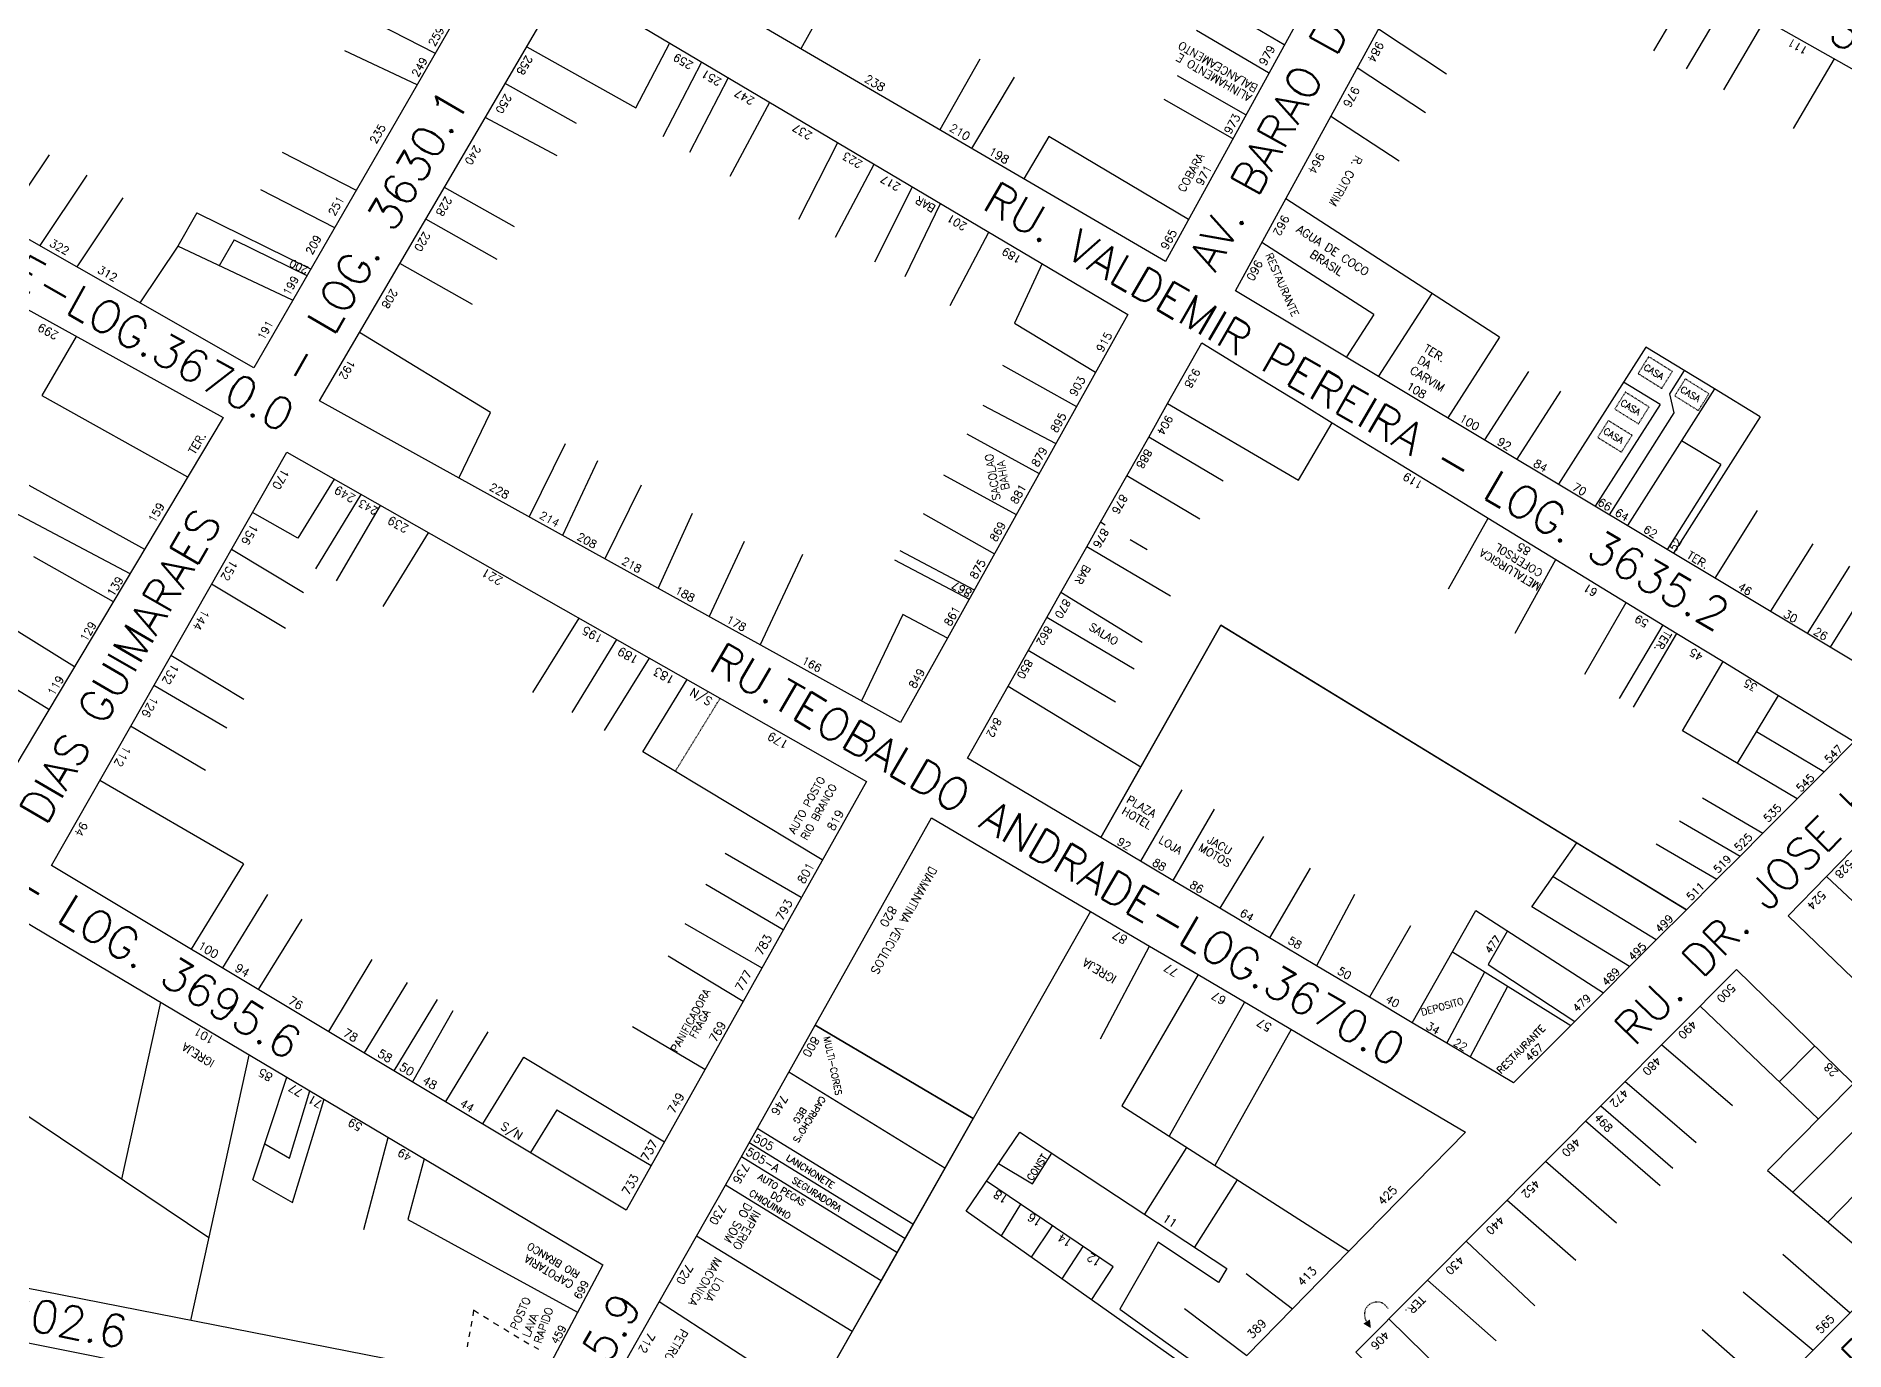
# Model space of a CAD drawing. Extents: x 714896 to 749292, y 8417558 to 8447149.
# Drawn here: x 740003.6 to 740338.5, y 8426826 to 8427069.5 of the extents above; entities that cross this region are included whole.
import ezdxf

# ---------------------------------------------------------------- set-up
doc = ezdxf.new("R2010")
doc.units = 0
doc.header["$MEASUREMENT"] = 0
doc.linetypes.add('ACAD_ISO03W100', pattern=[30, 12, -18])
for name, color, linetype in [('LOTE', 7, 'CONTINUOUS'), ('NUM-PORTA', 7, 'CONTINUOUS'), ('QUADRA', 6, 'CONTINUOUS'), ('TEXTO', 7, 'CONTINUOUS'), ('TEXTODERUA', 3, 'CONTINUOUS')]:
    doc.layers.add(name, color=color, linetype=linetype)
doc.styles.add('ROMANS', font='ROMANS.SHX', dxfattribs={"height": 1.5})

msp = doc.modelspace()

# ---------------------------------------------------------------- hatches: boundary and pattern name
at = {"layer": 'LOTE'}
msp.add_hatch(color=7, dxfattribs=at).paths.add_polyline_path([(740250.53, 8426831.8), (740249.31, 8426831.02), (740250.7, 8426830.19)])

# ---------------------------------------------------------------- linework, layer by layer
at = {"layer": 'LOTE', "color": 7}
for p, q in [((740152.7, 8427080.69, 527.76), (740145.19, 8427067.14, 529.31)), ((740303.11, 8427066.77, 529.07), (740310.83, 8427079.8, 529.82)), ((740309.14, 8427063.4, 529.04), (740316.82, 8427076.41, 529.82)), ((740064.06, 8427073.16, 526.75), (740077.44, 8427066.3, 527.8)), ((740221.02, 8427075.96, 524.12), (740234.66, 8427067.95, 520.68)), ((740218.42, 8427070.57, 524.15), (740231.78, 8427062.73, 520.68)), ((740264.68, 8427062.42, 528.93), (740252.1, 8427070.77, 529.82)), ((740316.03, 8427059.56, 529.02), (740323.68, 8427072.55, 529.82)), ((740060.67, 8427066.82, 526.72), (740074.09, 8427060.49, 527.8)), ((740094.42, 8427067.52, 525.14), (740114.64, 8427056.17, 525.58)), ((740114.64, 8427056.17, 525.58), (740120.93, 8427068.22, 525.34)), ((740119.7, 8427050.91, 525.65), (740126.85, 8427064.71, 525.34)), ((740178.29, 8427065.24, 527.31), (740170.9, 8427052.12, 529.31)), ((740260.8, 8427055.25, 528.78), (740248.18, 8427063.58, 529.82)), ((740328.95, 8427052.34, 528.97), (740336.54, 8427065.3, 529.82)), ((740103.63, 8427053.29, 525.57), (740090.42, 8427060.68, 525.14)), ((740124.62, 8427048.01, 525.69), (740131.76, 8427061.8, 525.34)), ((740184.64, 8427061.88, 527.07), (740176.79, 8427048.67, 529.31)), ((740214.87, 8427062.16, 524.26), (740227.49, 8427054.94, 520.68)), ((740132.11, 8427043.51, 525.73), (740139.43, 8427057.25, 525.34)), ((740212.37, 8427057.83, 524.48), (740225.05, 8427050.56, 520.69)), ((740100.05, 8427047.28, 525.61), (740086.73, 8427054.38, 525.14)), ((740255.93, 8427046.31, 528.55), (740243.28, 8427054.59, 529.82)), ((740144.82, 8427035.56, 525.81), (740151.99, 8427049.79, 525.34)), ((740191.08, 8427050.89, 527.32), (740186.45, 8427043.03, 529.31)), ((740216.96, 8427035.53, 520.65), (740191.08, 8427050.89, 527.32)), ((740005.99, 8427047.47, 524.62), (739997.37, 8427034.59, 522.96)), ((740049.16, 8427047.99, 526.2), (740062.84, 8427040.97, 527.8)), ((740012.99, 8427043.73, 524.72), (740004.24, 8427030.67, 522.96)), ((740151.59, 8427032.22, 525.84), (740158.77, 8427045.77, 525.34)), ((740019.65, 8427039.51, 524.81), (740011.1, 8427026.76, 522.96)), ((740045.14, 8427041.08, 526.2), (740058.81, 8427034.05, 527.8)), ((740092.14, 8427034.14, 525.7), (740079.17, 8427041.47, 525.14)), ((740158.87, 8427027.65, 525.89), (740165.83, 8427041.57, 525.34)), ((740274.51, 8427013.73, 526.9), (740234.94, 8427039.32, 529.82)), ((740033.33, 8427036.72, 524.77), (740054.38, 8427026.37, 527.8)), ((740164.46, 8427024.96, 525.92), (740171.02, 8427038.5, 525.34)), ((740088.93, 8427028.11, 525.76), (740075.72, 8427035.57, 525.14)), ((740172.84, 8427019.59, 526.03), (740179.98, 8427033.17, 525.34)), ((740029.81, 8427030.59, 524.94), (740022.78, 8427020.09, 522.96)), ((740051.02, 8427020.55, 527.8), (740029.81, 8427030.59, 524.94)), ((740040.23, 8427031.77, 527.8), (740053.69, 8427025.15, 527.8)), ((740251.27, 8427017.95, 526.64), (740230.53, 8427031.24, 529.82)), ((740084.37, 8427019.78, 525.87), (740070.92, 8427027.36, 525.14)), ((740189.82, 8427027.34, 525.34), (740184.7, 8427016.34, 526.12)), ((740261.99, 8427021.84, 527.19), (740252.14, 8427006.48, 525.02)), ((740184.7, 8427016.34, 526.12), (740199.74, 8427007.25, 527.16)), ((740251.27, 8427017.95, 526.64), (740246.17, 8427010.07, 525.02)), ((740011, 8427013.86, 525.99), (740004.66, 8427002.9, 525.58)), ((740087.72, 8426999.79, 526.45), (740063.43, 8427014.57, 525.14)), ((740274.51, 8427013.73, 526.9), (740264.94, 8426998.8, 525.02)), ((740301.63, 8427011.86, 528.06), (740285.42, 8426986.51, 525.02)), ((740182.51, 8427008.51, 526.36), (740196.21, 8427000.91, 527.16)), ((740279.88, 8427007.34, 526.64), (740271.77, 8426994.71, 525.02)), ((740004.66, 8427002.9, 525.58), (740031.63, 8426987.83, 526.07)), ((740285.83, 8427003.74, 526.58), (740277.74, 8426991.12, 525.02)), ((740314.33, 8427004.14, 525.02), (740298.22, 8426978.83, 525.02)), ((739965.2, 8426999.43, 523.59), (740020.96, 8426969.95, 526.07)), ((740081.87, 8426987.63, 527.18), (740087.72, 8426999.79, 526.45)), ((740178.85, 8427001.11, 526.51), (740192.37, 8426994.02, 527.16)), ((740213.07, 8427001.43, 528.57), (740237.33, 8426987.23, 525.62)), ((740304.26, 8427001.24, 525.72), (740292.25, 8426982.41, 525.02)), ((740322.8, 8426998.99, 525.02), (740306.75, 8426973.71, 525.02)), ((740175.87, 8426995.83, 526.58), (740189.27, 8426988.45, 527.16)), ((740237.33, 8426987.23, 525.62), (740243.51, 8426997.86, 523.87)), ((740101.56, 8426993.97, 526.55), (740094.85, 8426980.45, 527.18)), ((740223.33, 8426987.06, 526.63), (740209.57, 8426995.23, 528.57)), ((739992.06, 8426991.9, 525.28), (740023.66, 8426974.47, 526.07)), ((740107.51, 8426990.83, 526.59), (740101.04, 8426977.02, 527.18)), ((740315.51, 8426990.11, 525.02), (740305.55, 8426974.42, 525.02)), ((740058.74, 8426987.42, 526.62), (740052.01, 8426976.5, 519.83)), ((740115.6, 8426986.31, 526.64), (740108.86, 8426972.68, 527.18)), ((740171.55, 8426988.22, 526.66), (740185.05, 8426980.89, 527.16)), ((740219.04, 8426980.01, 527.01), (740205.5, 8426988.03, 528.57)), ((740055.36, 8426970.83, 520.47), (740063.78, 8426984.56, 526.62)), ((740059.17, 8426968.58, 521.09), (740067.33, 8426982.55, 526.62)), ((740052.01, 8426976.5, 519.83), (740043.64, 8426981.25, 514.71)), ((740125.02, 8426981.05, 526.69), (740118.74, 8426967.21, 527.18)), ((740167.82, 8426981.05, 526.72), (740180.99, 8426973.58, 527.16)), ((740265.06, 8426967.14, 525.33), (740272.43, 8426980.19, 523.87)), ((740322.22, 8426981.6, 526.51), (740314.37, 8426969.11, 525.02)), ((740067.84, 8426963.86, 522.03), (740076.24, 8426977.48, 526.62)), ((740134.66, 8426975.86, 526.74), (740128.19, 8426961.98, 527.18)), ((740003.07, 8426973.08, 525.62), (740017.86, 8426964.75, 526.07)), ((740053.07, 8426966.35, 519.85), (740039.74, 8426974.42, 514.71)), ((740145.49, 8426973.46, 526.74), (740137.63, 8426956.75, 527.18)), ((740162.53, 8426972.46, 526.77), (740176.31, 8426965.19, 527.16)), ((740163.5, 8426974.21, 526.77), (740177.28, 8426966.93, 527.16)), ((740213.58, 8426965.75, 527.31), (740198.1, 8426974.92, 528.57)), ((740277.41, 8426958.91, 525.27), (740284.92, 8426972.57, 523.87)), ((740332.52, 8426975.45, 526.51), (740324.67, 8426962.95, 525.02)), ((740339.3, 8426971.34, 526.57), (740331.5, 8426958.85, 525.02)), ((740049.73, 8426959.77, 519.25), (740036.08, 8426967.99, 514.72)), ((740208.39, 8426957.16, 527.52), (740193.33, 8426966.46, 528.57)), ((740343.53, 8426968.78, 526.64), (740335.77, 8426956.29, 525.02)), ((740164.04, 8426962.36, 526.93), (740156.37, 8426946.37, 527.18)), ((740172.29, 8426957.98, 527.16), (740164.04, 8426962.36, 526.93)), ((740290.3, 8426951.3, 525.2), (740297.97, 8426964.59, 523.87)), ((739996.55, 8426961.48, 525.64), (740010.69, 8426952.73, 526.07)), ((740095.56, 8426947.92, 523.18), (740104.11, 8426961.66, 526.62)), ((740206.85, 8426952.24, 527.58), (740190.7, 8426961.81, 528.57)), ((740296.76, 8426946.79, 525.19), (740304.8, 8426960.42, 523.87)), ((740299.33, 8426945.22, 525.19), (740307.37, 8426958.85, 523.87)), ((740102.85, 8426944.21, 523.33), (740111.1, 8426957.7, 526.62)), ((740203.41, 8426946.14, 527.58), (740187.26, 8426955.71, 528.57)), ((739991.81, 8426953.54, 525.64), (740005.96, 8426944.8, 526.07)), ((740042.04, 8426946.6, 518.51), (740028.54, 8426954.77, 514.72)), ((740108.8, 8426940.9, 523.39), (740117.17, 8426954.25, 526.62)), ((740308.37, 8426940.83, 525.14), (740315.93, 8426953.63, 523.87)), ((740038.86, 8426941.28, 518.35), (740025.38, 8426949.23, 514.72)), ((740115.92, 8426936.9, 523.41), (740124.14, 8426950.29, 526.62)), ((740183.54, 8426949.11, 528.57), (740208.11, 8426934.17, 527.77)), ((740318.56, 8426934.8, 525.15), (740326.17, 8426947.37, 523.87)), ((740034.97, 8426933.46, 518.32), (740021.06, 8426941.65, 514.73)), ((740329.64, 8426928.24, 525.29), (740308.37, 8426940.83, 525.14)), ((740334.58, 8426933.19, 525.29), (740322.07, 8426940.6, 525.2)), ((740149.11, 8426916.91, 521.29), (740115.92, 8426936.9, 523.41)), ((740041.97, 8426916.17, 519.44), (740015.35, 8426931.63, 514.74)), ((740215.7, 8426929.86, 1056.2), (740208.04, 8426916.68, 1057.14)), ((740221.72, 8426926.28, 527.63), (740214.06, 8426913.11, 528.57)), ((740312.11, 8426928.38, 525.55), (740323.29, 8426921.88, 525.29)), ((740307.87, 8426924.14, 525.55), (740319.05, 8426917.63, 525.29)), ((740230.83, 8426921.25, 527.53), (740222.72, 8426907.96, 528.57)), ((740280.52, 8426908.19, 526.35), (740288.85, 8426920.06, 526.02)), ((740303.54, 8426919.9, 525.67), (740314.78, 8426913.35, 525.29)), ((740041.97, 8426916.17, 519.44), (740032.31, 8426900.37, 520.06)), ((740131.13, 8426918.17, 522.37), (740145.23, 8426909.98, 521.29)), ((740239.44, 8426915.38, 527.48), (740231.95, 8426902.47, 528.57)), ((740127.6, 8426912.43, 522.03), (740141.91, 8426904.04, 521.29)), ((740046.42, 8426910.49, 519.71), (740038.09, 8426896.91, 520.06)), ((740247.68, 8426910.49, 527.39), (740240.62, 8426897.32, 528.57)), ((740052.75, 8426905.95, 519.93), (740044.72, 8426892.93, 520.06)), ((740258.37, 8426886.76, 528.57), (740270.16, 8426907.53, 526.71)), ((740270.16, 8426907.53, 526.71), (740293.76, 8426892.29, 525.29)), ((740123.71, 8426905.15, 521.72), (740137.94, 8426896.95, 521.29)), ((740258.06, 8426904.7, 527.22), (740250.42, 8426891.49, 528.57)), ((740276, 8426903.76, 526.56), (740272.39, 8426897.51, 526.82)), ((740120.62, 8426899.15, 521.52), (740134.46, 8426890.74, 521.29)), ((740200.63, 8426883.79, 522.09), (740209.72, 8426900.95, 522.3)), ((740265.83, 8426899.89, 527.06), (740287.7, 8426886.23, 525.29)), ((740065.75, 8426898.44, 520.23), (740057.71, 8426885.13, 520.06)), ((740218.71, 8426895.66, 522.3), (740204.62, 8426871.34, 522.02)), ((740264.77, 8426882.96, 528.57), (740271.83, 8426896.15, 526.88)), ((740272.39, 8426897.51, 526.82), (740288.45, 8426886.97, 525.29)), ((740072.25, 8426894.19, 520.34), (740064.34, 8426881.15, 520.06)), ((740269.06, 8426880.4, 528.57), (740276.07, 8426893.5, 526.89)), ((740026.61, 8426890.56), (740019.37, 8426857.76, -0.54)), ((740077.85, 8426891.06, 520.42), (740069.83, 8426877.86, 520.06)), ((740080.72, 8426888.97, 520.46), (740073.29, 8426875.79, 520.06)), ((740333.57, 8426868.9, 526.08), (740311.66, 8426889.84, 525.21)), ((740113.97, 8426886.07, 521.17), (740127.41, 8426878.13, 521.29)), ((740087.24, 8426885.09, 520.55), (740079.35, 8426872.15, 520.06)), ((740317.64, 8426871.38, 525.81), (740304.51, 8426882.65, 525.21)), ((740332.89, 8426882.46, 526.48), (740326.32, 8426875.82, 526.23)), ((740035.53, 8426846.9, 516.78), (739984.14, 8426881.44, 517.45)), ((740042.99, 8426880.72, 517.3), (740032.16, 8426831.62, 516.5)), ((740086.27, 8426868, 520.06), (740093.85, 8426880.39, 520.62)), ((740093.85, 8426880.39, 520.62), (740119.9, 8426864.71, 521.29)), ((740043.71, 8426857.68, 517.31), (740049.98, 8426876.67, 517.31)), ((740171.84, 8426859.83, 520.73), (740142.95, 8426877.58, 523.95)), ((740310.94, 8426864.48, 525.72), (740297.75, 8426875.85, 525.21)), ((740340.04, 8426875.47, 526.48), (740324.11, 8426859.36, 525.87)), ((740050.47, 8426861.65, 517.01), (740054.28, 8426874.12, 517.31)), ((740051.03, 8426853.45, 517.3), (740056.88, 8426872.57, 517.3)), ((740100.01, 8426870.65, 520.57), (740095.12, 8426862.69, 520.06)), ((740100.01, 8426870.65, 520.57), (740117.45, 8426860.33, 521.29)), ((740204.62, 8426871.34, 522.02), (740246.61, 8426844.42, 522.13)), ((740304.29, 8426856.55, 525.68), (740290.47, 8426868.53, 525.21)), ((740306.62, 8426859.76, 525.69), (740293.25, 8426871.33, 525.21)), ((740328.8, 8426855.35, 525.64), (740344.51, 8426871.09, 526.48)), ((740064.28, 8426848.47, 516.85), (740068.79, 8426865.5, 517.3)), ((740165.88, 8426849.45, 1042.6), (740137.09, 8426867.14, 1045.81)), ((740175.78, 8426851.87, 521.75), (740185.7, 8426866.5, 521.93)), ((740185.7, 8426866.5, 521.93), (740224.06, 8426841.22, 521.98)), ((740350.42, 8426865.31, 526.48), (740335.29, 8426849.82, 525.56)), ((740045.9, 8426864.3, 517.3), (740050.47, 8426861.65, 517.01)), ((740162.94, 8426844.2, 519.7), (740134.15, 8426861.89, 522.91)), ((740164.41, 8426846.82, 519.7), (740135.62, 8426864.51, 522.91)), ((740188.07, 8426856.92, 521.86), (740191.62, 8426862.61, 521.92)), ((740216.58, 8426863.67, 522.02), (740208.8, 8426851.29, 521.93)), ((740075.42, 8426861.56, 517.29), (740072.41, 8426850.32, 517.43)), ((740181.76, 8426860.69, 521.87), (740188.07, 8426856.92, 521.86)), ((740296.2, 8426849.61, 525.65), (740283.05, 8426861.07, 525.21)), ((740324.11, 8426859.36, 525.87), (740346.59, 8426840.2, 525.65)), ((740043.71, 8426857.68, 517.31), (740051.03, 8426853.45, 517.3)), ((740160.01, 8426838.97, 519.7), (740131.22, 8426856.66, 522.91)), ((740202.99, 8426841.52, 521.84), (740179.54, 8426857.41, 521.83)), ((740225.97, 8426857.65, 522.03), (740218.04, 8426845.2, 521.95)), ((740221.96, 8426819.22, 522.13), (740175.78, 8426851.87, 521.75)), ((740182.29, 8426847.28, 521.74), (740185.87, 8426853.13, 521.82)), ((740288.66, 8426842.69, 525.64), (740275.9, 8426853.88, 525.21)), ((740072.41, 8426850.32, 517.43), (740103.79, 8426833.14, 516.06)), ((740187.87, 8426843.35, 521.74), (740191.73, 8426849.16, 521.82)), ((740154.69, 8426829.59, 519.97), (740125.85, 8426847.2, 525.17)), ((740193.53, 8426839.35, 521.75), (740197.45, 8426845.28, 521.82)), ((740211.35, 8426846.14, 521.92), (740204.24, 8426833.69, 521.8)), ((740222.49, 8426838.67, 521.97), (740211.35, 8426846.14, 521.92)), ((740281.05, 8426834.33, 525.66), (740268.35, 8426846.29, 525.21)), ((740326.95, 8426843.9, 525.82), (740339.45, 8426833.03, 525.65)), ((740199.03, 8426835.47, 521.76), (740202.99, 8426841.52, 521.84)), ((740224.06, 8426841.22, 521.98), (740222.49, 8426838.67, 521.97)), ((740227.61, 8426840.28, 522.01), (740236.22, 8426833.79, 522.13)), ((740273.89, 8426827.83, 525.69), (740261.2, 8426839.1, 525.21)), ((740147.33, 8426816.62, 522.02), (740118.94, 8426835.04, 525.17)), ((740319.65, 8426836.93, 525.79), (740332.57, 8426826.14, 525.65)), ((740084.58, 8426833.5, 516.6), (740084.41, 8426832.49, 516.58)), ((740085.5, 8426832.92, 516.59), (740084.58, 8426833.5, 516.6)), ((740087.36, 8426831.76, 516.56), (740086.43, 8426832.34, 516.57)), ((740204.24, 8426833.69, 521.8), (740222.98, 8426820.27, 522.13)), ((740216.18, 8426833.82, 521.92), (740227.71, 8426825.1, 522.13)), ((740254.04, 8426831.9, 525.21), (740296.74, 8426790.17, 525.65)), ((740083.9, 8426829.52, 516.54), (740083.72, 8426828.56, 516.53)), ((740084.24, 8426831.49, 516.57), (740084.07, 8426830.5, 516.56)), ((740089.22, 8426830.61, 516.52), (740088.29, 8426831.19, 516.54)), ((740091.09, 8426829.47, 516.48), (740090.16, 8426830.04, 516.5)), ((740092.96, 8426828.35, 516.43), (740092.02, 8426828.91, 516.46)), ((740312.07, 8426829.95, 525.77), (740325.02, 8426818.56, 525.65)), ((740083.54, 8426827.62, 516.52), (740083.36, 8426826.7, 516.52)), ((740094.83, 8426827.25, 516.37), (740093.9, 8426827.8, 516.41)), ((740096.67, 8426826.21, 516.28), (740095.76, 8426826.72, 516.33))]:
    msp.add_line(p, q, dxfattribs=at)
at = {"layer": 'LOTE', "color": 7, "linetype": 'ACAD_ISO03W100', "ltscale": 0.3}
msp.add_line((740209.26, 8426974.34), (740200.65, 8426979.43, 528.57), dxfattribs=at)
at = {"layer": 'LOTE', "color": 7, "linetype": 'ACAD_ISO03W100', "ltscale": 0.005}
msp.add_line((740121.91, 8426933.29, 523.36), (740130.24, 8426946.87, 526.62), dxfattribs=at)
at = {"layer": 'LOTE', "color": 7, "linetype": 'CONTINUOUS', "flags": 128}
for points, elevation in [([(740033.33, 8427036.72), (740029.81, 8427030.59)], 524.94), ([(740040.23, 8427031.77), (740037.47, 8427026.96)], 527.8)]:
    msp.add_lwpolyline(points, dxfattribs=dict(at, elevation=elevation))
at = {"layer": 'LOTE', "color": 7, "linetype": 'ACAD_ISO03W100', "ltscale": 0.005, "flags": 128}
for points in [[(740304.56, 8427004.24), (740306.52, 8427007.37), (740302.14, 8427010.11), (740300.18, 8427006.98), (740304.56, 8427004.24)], [(740311.34, 8427000.12), (740313.3, 8427003.25), (740308.92, 8427005.99), (740306.96, 8427002.86), (740311.34, 8427000.12)], [(740300.25, 8426997.67), (740302.21, 8427000.8), (740297.83, 8427003.54), (740295.87, 8427000.41), (740300.25, 8426997.67)]]:
    msp.add_lwpolyline(points, dxfattribs=at)
at = {"layer": 'LOTE', "color": 7, "flags": 128}
for points, elevation in [([(740314.33, 8427004.14), (740301.63, 8427011.86)], 525.02), ([(740308.69, 8427007.57), (740305.97, 8427003.23), (740306.8, 8426999.69), (740294.8, 8426980.84)], 525.02), ([(740304.26, 8427001.24), (740297.48, 8427005.37)], 525.72), ([(740322.8, 8426998.99), (740314.33, 8427004.14)], 525.02), ([(740315.51, 8426990.11), (740308.22, 8426994.54)], 525.02)]:
    msp.add_lwpolyline(points, dxfattribs=dict(at, elevation=elevation))
at = {"layer": 'LOTE', "color": 7, "linetype": 'ACAD_ISO03W100', "ltscale": 0.005, "elevation": -0.05, "flags": 128}
msp.add_lwpolyline([(740297.09, 8426992.42), (740299.05, 8426995.55), (740294.67, 8426998.29), (740292.71, 8426995.16), (740297.09, 8426992.42)], dxfattribs=at)
at = {"layer": 'LOTE', "color": 7, "linetype": 'CONTINUOUS', "flags": 128}
for points in [[(740303.54, 8426902.09), (740284.44, 8426913.77)], [(740335.05, 8426913.83), (740352.51, 8426897.46)], [(740198.81, 8426907.36), (740177.05, 8426869.01)], [(740298.6, 8426897.14), (740280.52, 8426908.19)], [(740227.33, 8426890.59), (740213.38, 8426865.72)], [(740235.94, 8426885.52), (740221.81, 8426860.31)]]:
    msp.add_lwpolyline(points, dxfattribs=at)
at = {"layer": 'LOTE', "color": 7, "linetype": 'ACAD_ISO03W100', "ltscale": 0.003, "flags": 128}
msp.add_lwpolyline([(740253.88, 8426833.83), (740253.27, 8426834.56), (740252.92, 8426834.79), (740252.21, 8426835.03), (740251.45, 8426835.03), (740250.78, 8426834.81), (740250.24, 8426834.44), (740249.77, 8426833.83), (740249.56, 8426833.27), (740249.51, 8426832.45), (740249.72, 8426831.74), (740250.08, 8426831.19)], dxfattribs=at)
at = {"layer": 'QUADRA', "color": 6}
for points in [[(739934.73, 8427178.12), (740089.69, 8427087.51), (740043.86, 8427008.07), (739924.97, 8427075.86), (739934.73, 8427178.12)], [(740151, 8427168.19), (740257.46, 8427109.35), (740212.66, 8427027.71), (740107.56, 8427089.12), (740151, 8427168.19)], [(740225.66, 8427022.31), (740269.69, 8427103), (740417.46, 8427019.67), (740349.41, 8426948.1), (740225.66, 8427022.31)], [(740101.56, 8427079.72), (740205.69, 8427017.93), (740163.59, 8426942.37), (740056.03, 8427001.93), (740101.56, 8427079.72)], [(739976.16, 8427033.11), (740038.2, 8426998.85), (739993.48, 8426923.88), (739949.4, 8426950.73), (739976.16, 8427033.11)], [(740050.01, 8426992.43), (740157.31, 8426931.46), (740112.82, 8426852.06), (740006.44, 8426915.9), (740050.01, 8426992.43)], [(739999.1, 8426906.91), (740108.5, 8426841.9), (740096.33, 8426819.02), (739962.82, 8426845.22), (739999.1, 8426906.91)], [(740318.4, 8426896.63), (740361.15, 8426854.81), (740290.67, 8426784.09), (740247.94, 8426825.77), (740318.4, 8426896.63)]]:
    msp.add_lwpolyline(points, close=True, dxfattribs=at)
at = {"layer": 'QUADRA', "color": 6, "linetype": 'CONTINUOUS'}
for points in [[(740175.99, 8426935.73), (740183.54, 8426949.11), (740190.7, 8426961.81), (740193.33, 8426966.46), (740198.1, 8426974.92), (740200.65, 8426979.43), (740205.5, 8426988.03), (740209.57, 8426995.23), (740213.07, 8427001.43), (740219.4, 8427012.65), (740230.28, 8427006), (740237.79, 8427001.41), (740243.51, 8426997.86), (740256.34, 8426990.07), (740266.63, 8426983.78), (740272.43, 8426980.19), (740284.92, 8426972.57), (740297.97, 8426964.59), (740307.37, 8426958.85), (740315.93, 8426953.63), (740326.17, 8426947.37), (740335.2, 8426941.86), (740340.19, 8426938.81), (740334.56, 8426933.17), (740329.64, 8426928.24), (740323.29, 8426921.88), (740319.05, 8426917.63), (740314.78, 8426913.35), (740309.11, 8426907.67), (740291.61, 8426918.37), (740253.3, 8426941.79), (740222.9, 8426960.37), (740208.11, 8426934.17), (740200.7, 8426921.04), (740175.99, 8426935.73)], [(740309.11, 8426907.67), (740303.54, 8426902.09), (740298.6, 8426897.14), (740293.76, 8426892.29), (740288.45, 8426886.97), (740287.7, 8426886.23), (740277.1, 8426875.6), (740264.77, 8426882.96), (740258.37, 8426886.76), (740250.42, 8426891.49), (740240.62, 8426897.32), (740231.95, 8426902.47), (740222.72, 8426907.96), (740214.06, 8426913.11), (740200.7, 8426921.04), (740222.9, 8426960.37), (740288.85, 8426920.06), (740309.11, 8426907.67)], [(739919.08, 8426828.93), (739909.09, 8426830.93), (739914, 8426845.1), (739914, 8426845.1), (740087.4, 8426810.37), (740052.2, 8426743.24), (740052.2, 8426743.24), (740020.08, 8426749.85), (740023.15, 8426758.72), (740008.47, 8426761.66), (739950.75, 8426773.22), (739950.43, 8426781.51), (739959.33, 8426807.22), (739914.66, 8426816.17)]]:
    msp.add_lwpolyline(points, close=True, dxfattribs=at)
for points in [[(740143.43, 8426809.75), (740177.05, 8426869.01), (740147.84, 8426886.3), (740147.84, 8426886.3), (740169.35, 8426924.68), (740198.81, 8426907.36), (740209.72, 8426900.95), (740218.71, 8426895.66), (740268.23, 8426866.51), (740246.61, 8426844.42), (740236.22, 8426833.79), (740227.71, 8426825.1)], [(740345.21, 8426889.96), (740327.96, 8426906.55), (740335.05, 8426913.83), (740342.16, 8426921.12)], [(740111.45, 8426821.85), (740118.94, 8426835.04), (740125.85, 8426847.2), (740131.21, 8426856.64), (740147.84, 8426886.3), (740177.05, 8426869.01), (740160.01, 8426838.97), (740154.69, 8426829.59), (740147.33, 8426816.62)]]:
    msp.add_lwpolyline(points, dxfattribs=at)

# ---------------------------------------------------------------- texts
at = {"layer": 'NUM-PORTA', "color": 7, "style": 'ROMANS'}
for s, height, rotation, p in [('259', 1.454, 60.0396, (740077.36, 8427067.45)), ('259', 1.469, 149.3902, (740125.37, 8427064.46)), ('979', 1.503, 61.1538, (740231.21, 8427063.86)), ('984', 1.53, 242.0169, (740251.84, 8427068.63)), ('111', 1.472, 150.1902, (740331.76, 8427067.23)), ('249', 1.453, 60.0356, (740074.27, 8427061.79)), ('258', 1.455, 239.5628, (740094.36, 8427066.08)), ('251', 1.469, 149.3777, (740130.62, 8427061.4)), ('247', 1.469, 149.3663, (740136.73, 8427057.86)), ('238', 1.525, 329.6905, (740156.81, 8427061.12)), ('976', 1.53, 242.0208, (740247.35, 8427060.3)), ('250', 1.455, 239.5599, (740090.46, 8427058.92)), ('235', 1.454, 60.0841, (740066.53, 8427049.4)), ('237', 1.469, 149.366, (740147.44, 8427051.43)), ('210', 1.525, 329.6909, (740172.52, 8427052.04)), ('973', 1.503, 61.1536, (740224.74, 8427051.17)), ('240', 1.455, 239.5865, (740084.77, 8427049.42)), ('223', 1.469, 149.3539, (740156.72, 8427046.16)), ('198', 1.525, 329.6922, (740179.77, 8427047.69)), ('964', 1.529, 242.0174, (740240.87, 8427048.02)), ('217', 1.469, 149.3596, (740163.76, 8427041.93)), ('971', 1.503, 61.1556, (740219.49, 8427041.65)), ('251', 1.454, 60.0841, (740058.83, 8427036.06)), ('228', 1.455, 239.5708, (740079.43, 8427039.92)), ('201', 1.469, 149.3716, (740176.06, 8427034.63)), ('962', 1.529, 242.0191, (740234.37, 8427036.49)), ('209', 1.454, 60.1601, (740054.63, 8427028.85)), ('220', 1.455, 239.5815, (740075.42, 8427033.4)), ('965', 1.508, 61.1844, (740213.01, 8427029.76)), ('322', 1.46, 330.1287, (740005.92, 8427030.72)), ('189', 1.469, 149.4061, (740186.2, 8427028.52)), ('312', 1.46, 330.0852, (740014.81, 8427025.79)), ('200', 1.4, 153.4629, (740054.15, 8427026.58)), ('960', 1.529, 242.0182, (740229.43, 8427028.17)), ('199', 1.454, 60.2082, (740050.44, 8427021.29)), ('208', 1.455, 239.547, (740069.36, 8427022.81)), ('299', 1.543, 151.0534, (740007.9, 8427014.48)), ('191', 1.454, 60.5554, (740045.73, 8427013.04)), ('915', 1.475, 60.6899, (740201.04, 8427010.82)), ('192', 1.456, 239.4526, (740061.5, 8427009.69)), ('903', 1.475, 60.7134, (740196.08, 8427002.63)), ('938', 1.445, 240.5237, (740217.94, 8427008.07)), ('108', 1.492, 328.8527, (740257.11, 8427004.24)), ('895', 1.475, 60.7723, (740192.58, 8426995.89)), ('904', 1.443, 240.5471, (740212.88, 8426999.41)), ('100', 1.492, 328.8513, (740266.94, 8426998.29)), ('879', 1.475, 60.7723, (740189.05, 8426989.55)), ('888', 1.442, 240.5536, (740209.04, 8426993.16)), ('92', 1.492, 328.8505, (740273.93, 8426993.98)), ('84', 1.492, 328.8506, (740280.65, 8426989.93)), ('170', 1.547, 240.3661, (740049.18, 8426989.53)), ('249', 1.568, 150.3912, (740062.87, 8426984.32)), ('228', 1.476, 331.1045, (740087.33, 8426985.51)), ('881', 1.475, 60.7782, (740185.15, 8426982.66)), ('119', 1.5, 148.59, (740260.52, 8426986.76)), ('70', 1.5, 328.8509, (740287.84, 8426985.57)), ('159', 1.481, 59.2633, (740025.5, 8426979.22)), ('243', 1.429, 150.3937, (740067.02, 8426981.96)), ('876', 1.442, 240.5523, (740204.49, 8426984.74)), ('66', 1.492, 328.8515, (740292.53, 8426982.75)), ('239', 1.568, 150.3955, (740072.73, 8426978.71)), ('214', 1.476, 331.0885, (740096.62, 8426980.28)), ('869', 1.475, 60.7841, (740181.35, 8426975.71)), ('64', 1.492, 328.8515, (740295.73, 8426980.83)), ('156', 1.543, 240.3193, (740043.44, 8426979.26)), ('208', 1.476, 331.0774, (740103.56, 8426976.33)), ('876', 1.442, 240.5516, (740201.01, 8426978.46)), ('62', 1.492, 328.8534, (740300.99, 8426977.74)), ('52', 1.4, 58.8534, (740307.08, 8426973.95)), ('218', 1.476, 331.0839, (740111.84, 8426971.82)), ('875', 1.475, 60.7844, (740177.63, 8426968.76)), ('85', 1.463, 148.59, (740280.46, 8426974.46)), ('139', 1.481, 59.2631, (740017.9, 8426965.55)), ('152', 1.543, 240.3139, (740039.66, 8426972.6)), ('221', 1.568, 150.4014, (740090.17, 8426969.03)), ('188', 1.476, 331.0912, (740121.69, 8426966.4)), ('867', 1.475, 151.3773, (740176.97, 8426966.78)), ('61', 1.462, 148.5944, (740292.82, 8426966.82)), ('46', 1.492, 328.862, (740318.49, 8426967.1)), ('144', 1.543, 240.3139, (740034.44, 8426963.44)), ('861', 1.475, 60.7362, (740172.89, 8426960.06)), ('870', 1.443, 240.5462, (740193.95, 8426965.4)), ('30', 1.492, 328.862, (740326.94, 8426962.04)), ('129', 1.481, 59.2631, (740012.89, 8426957.2)), ('195', 1.568, 150.3951, (740108.72, 8426958.31)), ('178', 1.476, 331.0866, (740131.2, 8426960.99)), ('862', 1.443, 240.5412, (740190.54, 8426960.38)), ('59', 1.462, 148.5944, (740302.27, 8426961.09)), ('26', 1.491, 328.8733, (740332.52, 8426958.8)), ('189', 1.568, 150.3898, (740115.31, 8426954.44)), ('45', 1.462, 148.5944, (740312.39, 8426954.91)), ('132', 1.543, 240.3088, (740028.79, 8426953.4)), ('183', 1.568, 150.3883, (740121.98, 8426950.71)), ('166', 1.476, 331.1381, (740145.16, 8426953.4)), ('849', 1.475, 60.6179, (740166.35, 8426948.51)), ('850', 1.443, 240.5412, (740186.94, 8426954.21)), ('119', 1.481, 59.2631, (740006.88, 8426947.18)), ('S/N', 1.568, 150.3883, (740128.96, 8426946.74)), ('35', 1.462, 148.5944, (740322.43, 8426949.22)), ('126', 1.542, 240.308, (740024.97, 8426947.32)), ('842', 1.443, 243.2339, (740181.11, 8426943.39)), ('179', 1.568, 150.3564, (740143.06, 8426938.7)), ('112', 1.542, 240.3078, (740019.91, 8426938.17)), ('547', 1.447, 45.0179, (740335.58, 8426934.71)), ('545', 1.447, 45.0179, (740330.33, 8426929.36)), ('819', 1.551, 60.8182, (740151.28, 8426922.16)), ('535', 1.446, 45.0371, (740324.25, 8426923.77)), ('94', 1.542, 240.309, (740011.92, 8426924.12)), ('92', 1.47, 329.2823, (740203.56, 8426919.9)), ('525', 1.446, 45.0371, (740318.86, 8426918.37)), ('801', 1.551, 60.8182, (740145.78, 8426912.34)), ('88', 1.47, 329.2815, (740210.08, 8426916.03)), ('519', 1.446, 45.0298, (740314.98, 8426914.33)), ('528', 1.479, 225.7665, (740339.15, 8426917.07)), ('86', 1.47, 329.2815, (740217.01, 8426911.91)), ('511', 1.446, 45.0313, (740310.01, 8426909.26)), ('793', 1.551, 60.8203, (740141.78, 8426905.55)), ('524', 1.481, 225.8799, (740334.02, 8426911.31)), ('64', 1.47, 329.2863, (740226.3, 8426906.67)), ('499', 1.446, 45.0312, (740304.2, 8426903.29)), ('783', 1.551, 60.8239, (740137.96, 8426899.04)), ('87', 1.553, 149.5802, (740205.78, 8426902.56)), ('58', 1.469, 329.2904, (740235.2, 8426901.57)), ('477', 1.36, 54.0264, (740272.8, 8426899.44)), ('100', 1.548, 329.0299, (740033.36, 8426900.6)), ('495', 1.446, 45.0312, (740299.22, 8426898.14)), ('94', 1.548, 329.0295, (740040.23, 8426896.47)), ('777', 1.551, 60.8213, (740134.27, 8426892.44)), ('77', 1.553, 149.5978, (740215.27, 8426896.48)), ('50', 1.469, 329.2889, (740244.35, 8426895.94)), ('489', 1.446, 45.0258, (740294.33, 8426893.45)), ('67', 1.553, 149.5978, (740224.08, 8426891.29)), ('479', 1.447, 42.7308, (740288.88, 8426888.61)), ('500', 1.486, 226.2266, (740317.27, 8426894.1)), ('76', 1.548, 329.0292, (740050.11, 8426890.45)), ('40', 1.469, 329.2948, (740253.27, 8426890.73)), ('101', 1.514, 149.7213, (740036.75, 8426884)), ('78', 1.548, 329.0267, (740060.28, 8426884.46)), ('769', 1.551, 60.8144, (740129.45, 8426882.99)), ('57', 1.553, 149.5978, (740232.51, 8426886.33)), ('34', 1.47, 329.2844, (740260.73, 8426885.74)), ('490', 1.482, 225.3811, (740310.15, 8426887.34)), ('58', 1.548, 329.0267, (740066.66, 8426880.63)), ('800', 1.522, 239.3193, (740147.42, 8426884.36)), ('22', 1.47, 329.2844, (740265.85, 8426882.69)), ('467', 1.447, 42.7308, (740280.1, 8426879.47)), ('50', 1.548, 329.0252, (740070.68, 8426878.14)), ('480', 1.482, 225.3162, (740303.57, 8426880.6)), ('28', 1.501, 135.4062, (740337.33, 8426877.65)), ('85', 1.515, 149.53, (740047.53, 8426877.08)), ('77', 1.514, 149.7213, (740053.16, 8426874.25)), ('48', 1.548, 329.0229, (740074.94, 8426875.64)), ('71', 1.514, 149.7213, (740056.77, 8426872.11)), ('44', 1.548, 329.0213, (740081.83, 8426871.42)), ('749', 1.55, 60.8641, (740121.73, 8426869.77)), ('746', 1.522, 239.3193, (740141.57, 8426873.57, 522.91)), ('472', 1.481, 225.2665, (740297.5, 8426874.64)), ('59', 1.514, 149.7213, (740064.13, 8426867.85)), ('468', 1.481, 313.3921, (740291.93, 8426869.12)), ('S/N', 1.548, 329.0093, (740089.41, 8426867.16)), ('737', 1.55, 60.8641, (740116.81, 8426861)), ('505', 1.522, 329.3193, (740136.23, 8426864.94, -522.91)), ('460', 1.482, 225.2626, (740288.6, 8426865.52)), ('49', 1.514, 149.7321, (740073.32, 8426862.28)), ('505-A', 1.522, 329.3193, (740134.82, 8426862.43, -522.91)), ('733', 1.55, 61.021, (740113.3, 8426854.68)), ('736', 1.522, 239.3193, (740134.47, 8426860.88, -1045.81)), ('18', 1.545, 146.7786, (740183.7, 8426854.43)), ('425', 1.553, 45.1086, (740252.91, 8426852.8)), ('452', 1.482, 225.2683, (740281.12, 8426857.85)), ('730', 1.522, 239.3193, (740130.14, 8426853.27)), ('16', 1.545, 146.7472, (740190.01, 8426850.18)), ('11', 1.547, 327.5193, (740211.96, 8426850.12)), ('440', 1.482, 225.2808, (740274.55, 8426851.11)), ('14', 1.545, 146.7374, (740195.59, 8426846.36)), ('720', 1.524, 240.0831, (740123.99, 8426842.23)), ('12', 1.545, 146.7455, (740200.99, 8426842.77)), ('430', 1.482, 225.2846, (740267.05, 8426843.7)), ('699', 1.419, 62.2378, (740104.31, 8426835.37)), ('413', 1.552, 45.1345, (740238.01, 8426837.83)), ('389', 1.552, 45.1411, (740228.71, 8426828.13)), ('565', 1.504, 45.2316, (740333.98, 8426829.02)), ('459', 1.423, 61.2752, (740100.07, 8426827.06)), ('712', 1.524, 240.2029, (740116.94, 8426829.54)), ('406', 1.484, 225.4768, (740253.24, 8426829.81))]:
    msp.add_text(s, height=height, rotation=rotation, dxfattribs=at).set_placement(p)
at = {"layer": 'NUM-PORTA', "style": 'ROMANS'}
msp.add_text('820', height=1.554, rotation=240.4407, dxfattribs=at).set_placement((740161.68, 8426908.53))
at = {"layer": 'TEXTO', "style": 'ROMANS'}
for s, height, rotation, p in [('ALINHAMENTO E', 1.503, 149.908, (740228.79, 8427058.54)), ('BALANCEAMENTO', 1.5029, 149.9076, (740229.92, 8427060.3)), ('COBARA', 1.507, 61.1715, (740216.19, 8427040.42)), ('R. COTRIM', 1.517, 240.6117, (740247.92, 8427047.53)), ('BAR', 1.469, 149.3694, (740170.23, 8427038.01)), ('AGUA DE COCO', 1.5147, 327.2407, (740236.78, 8427033.31)), ('RESTAURANTE', 1.3908, 293.4607, (740231.13, 8427028.95)), ('BRASIL', 1.515, 327.2407, (740239.26, 8427028.68)), ('TER.', 1.495, 328.898, (740260.29, 8427011.2)), ('DA', 1.494, 328.8885, (740259.16, 8427009.06)), ('CARVIM', 1.494, 328.8757, (740257.78, 8427007.18)), ('TER.', 1.485, 59.356, (740032.96, 8426991.89)), ('SACOLAO', 1.475, 99.8172, (740182.16, 8426983.64)), ('BAHIA', 1.475, 99.8172, (740183.8, 8426985.54)), (' COFERS0L', 1.462, 148.602, (740283.51, 8426969.94)), ('METALURGICA', 1.4608, 148.6122, (740282.32, 8426967.94)), ('TER.', 1.492, 328.8583, (740309.07, 8426972.92)), ('BAR', 1.443, 240.5464, (740197.65, 8426971.74)), ('SALAO', 1.448, 328.4144, (740198.34, 8426959.67)), ('TER.', 1.463, 238.5924, (740305.23, 8426959.53)), ('AUTO POSTO', 1.4, 61.0362, (740144.05, 8426921.62)), ('RIO BRANCO', 1.4, 61.0362, (740146.3, 8426920.42)), (' PLAZA', 1.462, 329.4212, (740204.44, 8426928.18, 0.04)), ('HOTEL', 1.464, 329.3929, (740204.45, 8426925.55, 0.04)), ('LOJA', 1.463, 329.0961, (740211.28, 8426920.22)), ('MOTOS', 1.464, 329.3878, (740218.65, 8426918.79)), ('JACU', 1.463, 329.4106, (740220.26, 8426920.23)), ('DIAMANTINA VEICULOS', 1.5536, 240.4407, (740169.12, 8426915.88)), ('IGREJA', 1.552, 148.7533, (740203.78, 8426895.28)), ('PANIFICADORA', 1.4, 61.0362, (740122.22, 8426881.16)), ('FRAGA', 1.4, 61.0362, (740125.65, 8426883.68)), ('DEPOSITO', 1.267, 15.6811, (740260.2, 8426888.04)), ('RESTAURANTE', 1.3, 45.1956, (740274.8, 8426877.19)), ('IGREJA', 1.5, 148.1962, (740036.79, 8426879.66)), ('MULTI-CORES', 1.2, 281.6702, (740149.38, 8426884.09, -0.21)), ('CAPRICHO"S', 1.2, 237.8479, (740148.84, 8426873.3, -0.21)), ('BEG', 1.2, 237.8479, (740145.32, 8426871.23, -0.21)), ('LANCHONETE', 1.2, 327.8479, (740142.31, 8426861.41, -0.21)), ('CONST', 1.245, 56.9519, (740187.96, 8426857.38)), ('AUTO PECAS', 1.2, 328.7427, (740137.08, 8426857.88, -0.21)), ('CHIQUINHO', 1.2, 328.0855, (740135.47, 8426854.88, -0.21)), ('DO', 1.2, 329.5161, (740139.42, 8426854.49, -0.21)), ('SEGURADORA', 1.2, 327.8479, (740143.37, 8426857.26, -0.21)), ('DO SOM', 1.519, 239.8547, (740134.93, 8426853.57)), ('IMPERIO', 1.519, 239.8547, (740136.49, 8426852.18)), ('RIO BRANCO', 1.328, 149.1837, (740104.39, 8426840.51)), ('CAPOTARIA', 1.453, 149.4438, (740103.25, 8426838.7)), ('MACONICA', 1.519, 239.8547, (740129.29, 8426843.48)), ('LOJA', 1.519, 239.8547, (740129.64, 8426839.73)), ('POSTO', 1.472, 66.1999, (740092.64, 8426829.71)), ('TER.', 1.483, 225.3428, (740259.89, 8426836.36)), ('LAVA ', 1.464, 67.8934, (740094.91, 8426828.37)), ('RAPIDO', 1.45, 70.8693, (740097.08, 8426827.22)), ('PETROGAS', 1.521, 240.0352, (740123.03, 8426830.2))]:
    msp.add_text(s, height=height, rotation=rotation, dxfattribs=at).set_placement(p)
at = {"layer": 'TEXTO', "color": 7, "style": 'ROMANS'}
for p in [(740301.08, 8427007.82), (740307.86, 8427003.7), (740296.77, 8427001.25), (740293.61, 8426996, -0.05)]:
    msp.add_text('CASA', height=1.2, rotation=328.8506, dxfattribs=at).set_placement(p)
at = {"layer": 'TEXTODERUA', "style": 'ROMANS'}
for s, rotation, p in [('AV. BARAO DO RIO BRANCO - LOG. 0415.9', 60.8779, (740221.89, 8427025.51)), ('FERREIRA - LOG. 3640.9', 330.5879, (740270.29, 8427105.34)), ('RU.TEOBALDO ANDRADE-LOG.3670.0', 330.8353, (739920.93, 8427067.4)), ('- LOG. 3630.1', 59.8254, (740053.17, 8427004.39)), ('RU. VALDEMIR PEREIRA - LOG. 3635.2', 330.0096, (740178.46, 8427037.65)), ('RU. DR. JOSE HUMBERTO NUNES - LOG. 0425.6', 45.3288, (740299.47, 8426882.15)), ('DIAS GUIMARAES', 59.8254, (740005.33, 8426923.06)), ('RU. 31 DE MARCO - LOG. 3695.6', 328.808, (739931.23, 8426951.65)), ('RU.TEOBALDO ANDRADE-LOG.3670.0', 329.7849, (740127.81, 8426952.27)), ('RU. PEDRO CALMON - LOG. 2575.0', 45.3044, (740317.94, 8426797.73)), ('RU. 13 DE MAIO - LOG. 3602.6', 348.9841, (739891.82, 8426851.28)), ('AV. BARAO DO RIO BRANCO - LOG. 0415.9', 60.1212, (740028.46, 8426682.16))]:
    msp.add_text(s, height=6, rotation=rotation, dxfattribs=at).set_placement(p)

doc.saveas('drawing.dxf')
